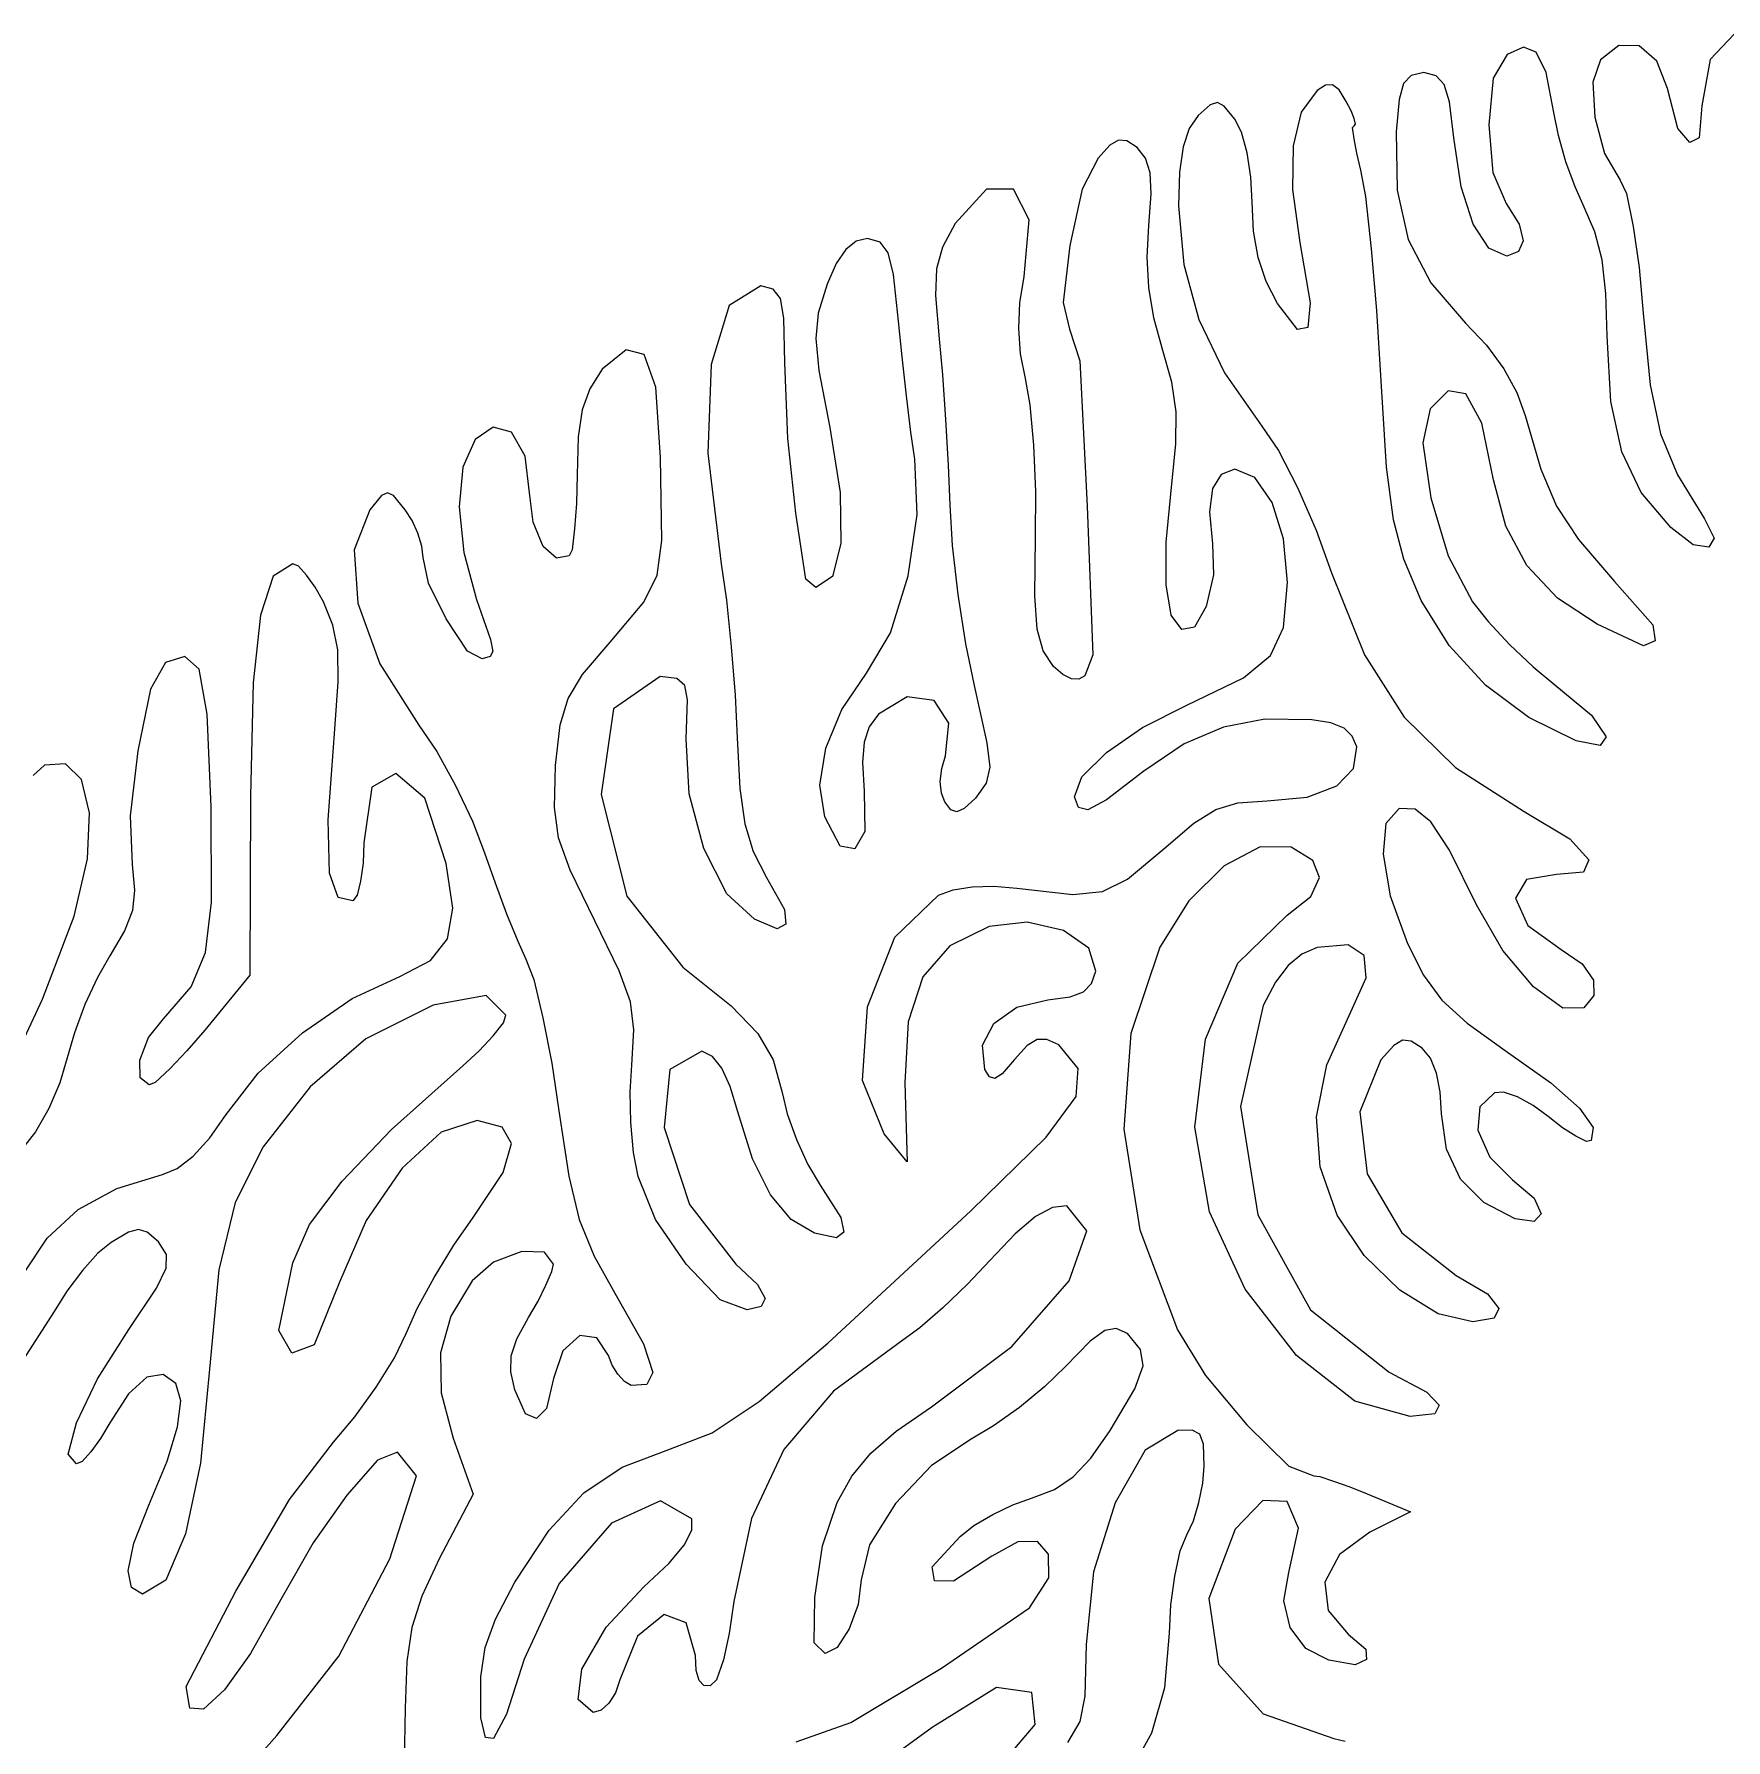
# Model space of a CAD drawing. Extents: x -276 to 353, y -236 to 239.
# Drawn here: x -136.4 to 6.5, y 93.6 to 237.6 of the extents above; entities that cross this region are included whole.
import ezdxf

# ---------------------------------------------------------------- set-up
doc = ezdxf.new("R2010")
doc.units = 0
doc.layers.get('0').update_dxf_attribs({"linetype": 'CONTINUOUS'})

msp = doc.modelspace()

# ---------------------------------------------------------------- linework, layer by layer
for p, q in [((-10.63, 236.52), (-12.01, 235.91)), ((-9.54, 236.09), (-10.63, 236.52)), ((-2.57, 236.66), (-4.12, 235.45)), ((-0.86, 236.64), (-2.57, 236.66)), ((0.65, 235.33), (-0.86, 236.64)), ((7.18, 237.62), (5.15, 235.47)), ((-12.01, 235.91), (-13.18, 233.89)), ((-8.71, 234.38), (-9.54, 236.09)), ((-4.12, 235.45), (-4.78, 233.56)), ((1.55, 233.02), (0.65, 235.33)), ((5.15, 235.47), (4.45, 231.55)), ((-20.75, 233.46), (-21.13, 232.11)), ((-20.1, 234.13), (-20.75, 233.46)), ((-19.05, 234.37), (-20.1, 234.13)), ((-18, 234.1), (-19.05, 234.37)), ((-17.32, 233.37), (-18, 234.1)), ((-13.18, 233.89), (-13.54, 229.97)), ((-8.06, 230.99), (-8.71, 234.38)), ((-4.78, 233.56), (-4.59, 230.6)), ((-28.06, 232.87), (-29.39, 231.02)), ((-27.33, 233.32), (-28.06, 232.87)), ((-26.75, 233.33), (-27.33, 233.32)), ((-26.2, 232.92), (-26.75, 233.33)), ((-25.59, 231.94), (-26.2, 232.92)), ((-25.19, 231.15), (-25.59, 231.94)), ((-21.13, 232.11), (-21.38, 229.37)), ((-16.88, 231.89), (-17.32, 233.37)), ((2.41, 229.65), (1.55, 233.02)), ((-38.09, 230.74), (-38.85, 229.64)), ((-37.07, 231.65), (-38.09, 230.74)), ((-36.47, 231.83), (-37.07, 231.65)), ((-35.89, 231.54), (-36.47, 231.83)), ((-34.99, 230.43), (-35.89, 231.54)), ((-29.39, 231.02), (-30.08, 228.18)), ((-24.93, 230.48), (-25.19, 231.15)), ((-16.52, 228.87), (-16.88, 231.89)), ((-7.67, 229.05), (-8.06, 230.99)), ((-4.59, 230.6), (-3.78, 227.54)), ((4.45, 231.55), (4.21, 228.87)), ((-38.85, 229.64), (-39.37, 228.09)), ((-34.43, 229.34), (-34.99, 230.43)), ((-33.97, 227.59), (-34.43, 229.34)), ((-25.05, 229.73), (-24.91, 229.87)), ((-24.93, 228.77), (-25.05, 229.73)), ((-24.81, 230), (-24.93, 230.48)), ((-24.91, 229.87), (-24.81, 230)), ((-21.38, 229.37), (-21.29, 224.44)), ((-13.54, 229.97), (-13.21, 225.92)), ((-7.04, 226.84), (-7.67, 229.05)), ((3.41, 228.47), (2.41, 229.65)), ((-45.55, 228.24), (-46.55, 227.13)), ((-44.83, 228.66), (-45.55, 228.24)), ((-44.12, 228.6), (-44.83, 228.66)), ((-43.25, 228.03), (-44.12, 228.6)), ((-42.54, 227.13), (-43.25, 228.03)), ((-39.37, 228.09), (-39.66, 225.97)), ((-30.08, 228.18), (-30.13, 224.49)), ((-24.71, 227.56), (-24.93, 228.77)), ((-15.89, 224.71), (-16.52, 228.87)), ((4.21, 228.87), (3.41, 228.47)), ((-46.55, 227.13), (-47.88, 224.53)), ((-42.16, 225.9), (-42.54, 227.13)), ((-33.66, 225.53), (-33.97, 227.59)), ((-24.37, 226.12), (-24.71, 227.56)), ((-6.27, 224.71), (-7.04, 226.84)), ((-3.78, 227.54), (-2.47, 225.27)), ((-42.06, 224.12), (-42.16, 225.9)), ((-39.66, 225.97), (-39.75, 223.11)), ((-33.55, 223.43), (-33.66, 225.53)), ((-23.95, 223.9), (-24.37, 226.12)), ((-13.21, 225.92), (-12.09, 223.31)), ((-2.47, 225.27), (-1.93, 224.17)), ((-55.98, 224.53), (-58.63, 221.62)), ((-53.68, 224.52), (-55.98, 224.53)), ((-52.36, 221.94), (-53.68, 224.52)), ((-47.88, 224.53), (-48.92, 219.76)), ((-42.26, 221.45), (-42.06, 224.12)), ((-33.42, 220.98), (-33.55, 223.43)), ((-30.13, 224.49), (-29.5, 220.03)), ((-23.47, 219.49), (-23.95, 223.9)), ((-21.29, 224.44), (-20.35, 220.28)), ((-14.87, 221.56), (-15.89, 224.71)), ((-12.09, 223.31), (-11, 221.58)), ((-5.49, 223.01), (-6.27, 224.71)), ((-1.93, 224.17), (-1.37, 221.37)), ((-52.8, 217.16), (-52.36, 221.94)), ((-39.75, 223.11), (-39.32, 218.17)), ((-4.59, 220.91), (-5.49, 223.01)), ((-58.63, 221.62), (-59.68, 219.62)), ((-42.4, 218.79), (-42.26, 221.45)), ((-33.02, 218.76), (-33.42, 220.98)), ((-13.55, 219.55), (-14.87, 221.56)), ((-11, 221.58), (-10.65, 220.15)), ((-3.99, 218.56), (-4.59, 220.91)), ((-1.37, 221.37), (-0.87, 217.91)), ((-67.85, 219.44), (-68.66, 218.25)), ((-66.98, 220.13), (-67.85, 219.44)), ((-66.01, 220.37), (-66.98, 220.13)), ((-64.96, 220.04), (-66.01, 220.37)), ((-64.28, 219.15), (-64.96, 220.04)), ((-63.83, 217.31), (-64.28, 219.15)), ((-59.68, 219.62), (-60.19, 217.8)), ((-48.92, 219.76), (-49.5, 214.96)), ((-29.5, 220.03), (-28.63, 214.93)), ((-23.02, 214.27), (-23.47, 219.49)), ((-20.35, 220.28), (-18.45, 216.62)), ((-12.02, 218.87), (-13.55, 219.55)), ((-11.04, 219.25), (-12.02, 218.87)), ((-10.65, 220.15), (-11.04, 219.25)), ((-68.66, 218.25), (-69.44, 216.51)), ((-60.19, 217.8), (-60.28, 215.53)), ((-42.26, 216.21), (-42.4, 218.79)), ((-39.32, 218.17), (-38.05, 213.52)), ((-32.35, 216.73), (-33.02, 218.76)), ((-3.66, 215.72), (-3.99, 218.56)), ((-0.87, 217.91), (-0.52, 214.04)), ((-75.02, 216.37), (-77.69, 214.71)), ((-73.98, 216.08), (-75.02, 216.37)), ((-69.44, 216.51), (-70.18, 214.06)), ((-63.4, 213.37), (-63.83, 217.31)), ((-53.16, 214.93), (-52.8, 217.16)), ((-41.84, 213.66), (-42.26, 216.21)), ((-31.4, 214.87), (-32.35, 216.73)), ((-18.45, 216.62), (-15.51, 213.21)), ((-77.69, 214.71), (-79.21, 209.73)), ((-73.37, 215.29), (-73.98, 216.08)), ((-73.09, 213.64), (-73.37, 215.29)), ((-60.28, 215.53), (-59.98, 211.87)), ((-53.25, 212.76), (-53.16, 214.93)), ((-49.5, 214.96), (-48.95, 212.7)), ((-29.72, 212.67), (-31.4, 214.87)), ((-28.63, 214.93), (-28.84, 212.84)), ((-3.55, 212.11), (-3.66, 215.72)), ((-73, 209.87), (-73.09, 213.64)), ((-70.18, 214.06), (-70.39, 211.92)), ((-63.1, 210.35), (-63.4, 213.37)), ((-41.13, 211.09), (-41.84, 213.66)), ((-38.05, 213.52), (-35.86, 209.02)), ((-22.67, 208.79), (-23.02, 214.27)), ((-15.51, 213.21), (-13.76, 211.35)), ((-0.52, 214.04), (0.08, 208)), ((-70.39, 211.92), (-70.13, 209.21)), ((-59.98, 211.87), (-59.7, 208.85)), ((-53.09, 210.63), (-53.25, 212.76)), ((-48.95, 212.7), (-48.1, 210.02)), ((-28.84, 212.84), (-29.72, 212.67)), ((-3.26, 206.59), (-3.55, 212.11)), ((-86.4, 210.96), (-88.42, 209.32)), ((-84.88, 210.55), (-86.4, 210.96)), ((-83.9, 207.79), (-84.88, 210.55)), ((-62.73, 207.06), (-63.1, 210.35)), ((-52.67, 208.52), (-53.09, 210.63)), ((-40.33, 208.22), (-41.13, 211.09)), ((-13.76, 211.35), (-12.29, 209.36)), ((-88.42, 209.32), (-89.46, 207.67)), ((-79.21, 209.73), (-79.5, 202.22)), ((-72.74, 203.47), (-73, 209.87)), ((-70.13, 209.21), (-69.2, 204.4)), ((-48.1, 210.02), (-47.47, 197.76)), ((-35.86, 209.02), (-32.72, 204.52)), ((-12.29, 209.36), (-11.18, 207.34)), ((-89.46, 207.67), (-90.11, 205.88)), ((-83.5, 201.87), (-83.9, 207.79)), ((-59.7, 208.85), (-59.42, 205.08)), ((-52.27, 206.32), (-52.67, 208.52)), ((-39.96, 205.72), (-40.33, 208.22)), ((-22.18, 201.04), (-22.67, 208.79)), ((-16.98, 207.5), (-18.51, 205.96)), ((-15.48, 207.24), (-16.98, 207.5)), ((0.08, 208), (0.95, 203.86)), ((-62.35, 203.99), (-62.73, 207.06)), ((-51.97, 202.89), (-52.27, 206.32)), ((-14.14, 204.76), (-15.48, 207.24)), ((-11.18, 207.34), (-10.48, 205.4)), ((-2.33, 202.33), (-3.26, 206.59)), ((-90.11, 205.88), (-90.45, 203.61)), ((-59.42, 205.08), (-59.2, 201.22)), ((-39.97, 202.98), (-39.96, 205.72)), ((-18.51, 205.96), (-19.12, 203.11)), ((-13.16, 199.98), (-14.14, 204.76)), ((-10.48, 205.4), (-9.17, 200.87)), ((-99.16, 203.39), (-100.18, 201.05)), ((-97.62, 204.43), (-99.16, 203.39)), ((-96.08, 204.01), (-97.62, 204.43)), ((-94.93, 201.98), (-96.08, 204.01)), ((-90.45, 203.61), (-90.55, 200.41)), ((-72.08, 197.15), (-72.74, 203.47)), ((-69.2, 204.4), (-68.32, 198.9)), ((-62.03, 201.71), (-62.35, 203.99)), ((-32.72, 204.52), (-31.32, 202.44)), ((0.95, 203.86), (2.38, 200.4)), ((-94.55, 198.87), (-94.93, 201.98)), ((-83.39, 194.86), (-83.5, 201.87)), ((-79.5, 202.22), (-78.39, 192.87)), ((-61.83, 197.05), (-62.03, 201.71)), ((-51.81, 198.99), (-51.97, 202.89)), ((-40.34, 199.36), (-39.97, 202.98)), ((-31.32, 202.44), (-29.71, 199.32)), ((-19.12, 203.11), (-18.45, 198.45)), ((-0.68, 198.9), (-2.33, 202.33)), ((-100.18, 201.05), (-100.49, 197.7)), ((-90.55, 200.41), (-90.6, 197.98)), ((-59.2, 201.22), (-59.07, 197.87)), ((-36.15, 200.42), (-36.89, 199.23)), ((-35, 200.87), (-36.15, 200.42)), ((-33.3, 200.16), (-35, 200.87)), ((-21.61, 196.61), (-22.18, 201.04)), ((-9.17, 200.87), (-7.83, 197.75)), ((2.38, 200.4), (4.67, 196.67)), ((-106.55, 198.87), (-107.05, 198.65)), ((-106.05, 198.65), (-106.55, 198.87)), ((-94.26, 196.4), (-94.55, 198.87)), ((-68.32, 198.9), (-68.27, 194.61)), ((-51.82, 195.16), (-51.81, 198.99)), ((-40.81, 194.71), (-40.34, 199.36)), ((-36.89, 199.23), (-37.15, 197.26)), ((-31.86, 198.07), (-33.3, 200.16)), ((-29.71, 199.32), (-28.14, 195.73)), ((-12.12, 196.06), (-13.16, 199.98)), ((1.81, 195.95), (-0.68, 198.9)), ((-108.05, 197.43), (-109.37, 194.06)), ((-107.05, 198.65), (-108.05, 197.43)), ((-105.05, 197.43), (-106.05, 198.65)), ((-104.48, 196.54), (-105.05, 197.43)), ((-100.49, 197.7), (-100.12, 193.83)), ((-90.6, 197.98), (-90.75, 195.83)), ((-59.07, 197.87), (-58.86, 194.44)), ((-47.47, 197.76), (-46.98, 185.19)), ((-30.88, 194.98), (-31.86, 198.07)), ((-18.45, 198.45), (-16.98, 193.56)), ((-7.83, 197.75), (-5.97, 194.94)), ((-103.99, 195.46), (-104.48, 196.54)), ((-93.4, 194.34), (-94.26, 196.4)), ((-71.22, 191.58), (-72.08, 197.15)), ((-62.59, 191.86), (-61.83, 197.05)), ((-37.15, 197.26), (-36.89, 194.57)), ((-20.73, 193.27), (-21.61, 196.61)), ((-10.34, 192.74), (-12.12, 196.06)), ((3.71, 194.5), (1.81, 195.95)), ((4.67, 196.67), (5.47, 195.05)), ((-103.66, 194.36), (-103.99, 195.46)), ((-90.75, 195.83), (-90.95, 194.07)), ((-83.78, 191.93), (-83.39, 194.86)), ((-68.27, 194.61), (-68.97, 191.81)), ((-51.88, 190.19), (-51.82, 195.16)), ((-40.81, 191.12), (-40.81, 194.71)), ((-36.89, 194.57), (-36.81, 191.94)), ((-30.55, 191.31), (-30.88, 194.98)), ((-28.14, 195.73), (-26.83, 192.13)), ((-5.97, 194.94), (-2.94, 191.4)), ((5.04, 194.28), (3.71, 194.5)), ((5.47, 195.05), (5.04, 194.28)), ((-109.37, 194.06), (-109.06, 189.56)), ((-103.55, 193.43), (-103.66, 194.36)), ((-103.1, 191.24), (-103.55, 193.43)), ((-100.12, 193.83), (-99.05, 189.87)), ((-92.28, 193.36), (-93.4, 194.34)), ((-91.21, 193.55), (-92.28, 193.36)), ((-90.95, 194.07), (-91.21, 193.55)), ((-58.86, 194.44), (-58.38, 190.29)), ((-19.26, 189.79), (-20.73, 193.27)), ((-16.98, 193.56), (-14.92, 189.68)), ((-116.21, 191.83), (-117.28, 188.56)), ((-114.54, 192.87), (-116.21, 191.83)), ((-114.08, 192.69), (-114.54, 192.87)), ((-113.39, 191.93), (-114.08, 192.69)), ((-112.65, 190.9), (-113.39, 191.93)), ((-84.91, 189.64), (-83.78, 191.93)), ((-78.39, 192.87), (-77.94, 189.8)), ((-68.97, 191.81), (-70.39, 190.87)), ((-64.08, 187.06), (-62.59, 191.86)), ((-36.81, 191.94), (-37.42, 189.29)), ((-26.83, 192.13), (-24.05, 185.19)), ((-7.76, 189.99), (-10.34, 192.74)), ((-111.95, 189.67), (-112.65, 190.9)), ((-101.59, 188.23), (-103.1, 191.24)), ((-70.39, 190.87), (-71.22, 191.58)), ((-58.38, 190.29), (-57.74, 186.12)), ((-51.68, 187.37), (-51.88, 190.19)), ((-40.39, 188.56), (-40.81, 191.12)), ((-30.89, 187.51), (-30.55, 191.31)), ((-2.94, 191.4), (0.29, 187.72)), ((-111.16, 187.69), (-111.95, 189.67)), ((-109.06, 189.56), (-107.19, 184.44)), ((-99.05, 189.87), (-97.87, 186.48)), ((-87.74, 186.28), (-84.91, 189.64)), ((-77.94, 189.8), (-77.52, 185.88)), ((-37.42, 189.29), (-38.41, 187.52)), ((-16.9, 185.99), (-19.26, 189.79)), ((-14.92, 189.68), (-13.61, 188.01)), ((-4.39, 187.79), (-7.76, 189.99)), ((-117.28, 188.56), (-117.91, 182.83)), ((-110.76, 185.61), (-111.16, 187.69)), ((-99.81, 185.5), (-101.59, 188.23)), ((-51.19, 185.54), (-51.68, 187.37)), ((-39.48, 187.33), (-40.39, 188.56)), ((-38.41, 187.52), (-39.48, 187.33)), ((-31.98, 185.14), (-30.89, 187.51)), ((-13.61, 188.01), (-11.8, 186.07)), ((-0.5, 185.97), (-4.39, 187.79)), ((0.29, 187.72), (0.5, 186.38)), ((-97.87, 186.48), (-97.66, 185.48)), ((-90.09, 183.53), (-87.74, 186.28)), ((-77.52, 185.88), (-77.19, 181.79)), ((-66.11, 183.65), (-64.08, 187.06)), ((-57.74, 186.12), (-57.02, 182.6)), ((-13.82, 182.64), (-16.9, 185.99)), ((-11.8, 186.07), (-9.82, 184.18)), ((0.5, 186.38), (-0.5, 185.97)), ((-125.3, 184.56), (-126.58, 182.3)), ((-123.68, 185.06), (-125.3, 184.56)), ((-122.47, 183.99), (-123.68, 185.06)), ((-110.71, 182.93), (-110.76, 185.61)), ((-107.19, 184.44), (-103.91, 179.26)), ((-98.57, 184.87), (-99.81, 185.5)), ((-97.89, 185.05), (-98.57, 184.87)), ((-97.66, 185.48), (-97.89, 185.05)), ((-50.31, 184.21), (-51.19, 185.54)), ((-46.98, 185.19), (-47.66, 183.42)), ((-34.27, 183.26), (-31.98, 185.14)), ((-24.05, 185.19), (-20.71, 179.92)), ((-121.77, 180.19), (-122.47, 183.99)), ((-91.31, 181.51), (-90.09, 183.53)), ((-83.52, 183.37), (-87.48, 180.63)), ((-82.11, 183.19), (-83.52, 183.37)), ((-81.45, 182.62), (-82.11, 183.19)), ((-68.2, 180.58), (-66.11, 183.65)), ((-49.52, 183.53), (-50.31, 184.21)), ((-48.79, 183.17), (-49.52, 183.53)), ((-48.16, 183.14), (-48.79, 183.17)), ((-47.66, 183.42), (-48.16, 183.14)), ((-39.04, 180.95), (-34.27, 183.26)), ((-9.82, 184.18), (-7.97, 182.65)), ((-126.58, 182.3), (-127.65, 177.09)), ((-117.91, 182.83), (-118.12, 173.26)), ((-110.99, 178.92), (-110.71, 182.93)), ((-91.97, 179.28), (-91.31, 181.51)), ((-81.22, 181.39), (-81.45, 182.62)), ((-77.19, 181.79), (-77.02, 178.18)), ((-62.67, 181.64), (-65.09, 180.19)), ((-60.38, 181.33), (-62.67, 181.64)), ((-57.02, 182.6), (-55.93, 177.77)), ((-10.18, 179.9), (-13.82, 182.64)), ((-7.97, 182.65), (-4.87, 180.09)), ((-121.45, 172.37), (-121.77, 180.19)), ((-87.48, 180.63), (-88.5, 173.41)), ((-81.34, 178.09), (-81.22, 181.39)), ((-69.55, 177.31), (-68.2, 180.58)), ((-65.09, 180.19), (-65.87, 179.12)), ((-59.14, 179.43), (-60.38, 181.33)), ((-42.79, 179.06), (-39.04, 180.95)), ((-4.87, 180.09), (-3.63, 178.28)), ((-111.56, 171.27), (-110.99, 178.92)), ((-103.91, 179.26), (-102.4, 177.03)), ((-92.36, 175.85), (-91.97, 179.28)), ((-65.87, 179.12), (-66.31, 177.83)), ((-59.44, 176.66), (-59.14, 179.43)), ((-45.85, 176.96), (-42.79, 179.06)), ((-35.97, 179.1), (-39.29, 177.67)), ((-32.47, 179.75), (-35.97, 179.1)), ((-28.49, 179.7), (-32.47, 179.75)), ((-26.89, 179.44), (-28.49, 179.7)), ((-25.78, 179), (-26.89, 179.44)), ((-25.08, 178.34), (-25.78, 179)), ((-20.71, 179.92), (-16.37, 175.69)), ((-6.17, 177.92), (-10.18, 179.9)), ((-81.08, 173.46), (-81.34, 178.09)), ((-77.02, 178.18), (-76.8, 173.9)), ((-70.05, 174.18), (-69.55, 177.31)), ((-66.31, 177.83), (-66.45, 176.11)), ((-55.93, 177.77), (-55.69, 175.7)), ((-39.29, 177.67), (-42.69, 175.36)), ((-24.7, 177.44), (-25.08, 178.34)), ((-24.99, 175.6), (-24.7, 177.44)), ((-4.14, 177.54), (-6.17, 177.92)), ((-3.63, 178.28), (-4.14, 177.54)), ((-135.53, 175.89), (-136.48, 175.01)), ((-133.76, 175.98), (-135.53, 175.89)), ((-132.4, 174.67), (-133.76, 175.98)), ((-127.65, 177.09), (-128.29, 171.59)), ((-102.4, 177.03), (-100.81, 174.17)), ((-92.45, 172.31), (-92.36, 175.85)), ((-66.45, 176.11), (-66.31, 173.69)), ((-59.75, 175.59), (-59.44, 176.66)), ((-47.93, 174.9), (-45.85, 176.96)), ((-131.73, 171.85), (-132.4, 174.67)), ((-105.85, 175.17), (-107.87, 174.02)), ((-103.41, 173.1), (-105.85, 175.17)), ((-59.87, 174.5), (-59.75, 175.59)), ((-59.78, 173.52), (-59.87, 174.5)), ((-56, 174.36), (-56.9, 173.1)), ((-55.69, 175.7), (-56, 174.36)), ((-48.55, 173.2), (-47.93, 174.9)), ((-42.69, 175.36), (-45.83, 172.96)), ((-26.4, 174.13), (-24.99, 175.6)), ((-16.37, 175.69), (-10.57, 171.96)), ((-118.12, 173.26), (-118.19, 158.15)), ((-107.87, 174.02), (-108.55, 169.31)), ((-101.6, 167.57), (-103.41, 173.1)), ((-100.81, 174.17), (-99.37, 171.16)), ((-88.5, 173.41), (-86.35, 164.82)), ((-79.83, 168.84), (-81.08, 173.46)), ((-76.8, 173.9), (-76.38, 170.92)), ((-69.61, 171.52), (-70.05, 174.18)), ((-66.31, 173.69), (-66.25, 170.28)), ((-59.5, 172.79), (-59.78, 173.52)), ((-56.9, 173.1), (-57.87, 172.21)), ((-48.19, 172.29), (-48.55, 173.2)), ((-45.83, 172.96), (-47.4, 172.1)), ((-34.74, 172.69), (-32.27, 172.87)), ((-32.27, 172.87), (-28.9, 173.18)), ((-28.9, 173.18), (-26.4, 174.13)), ((-131.89, 167.96), (-131.73, 171.85)), ((-128.29, 171.59), (-128.11, 167.5)), ((-121.41, 164.31), (-121.45, 172.37)), ((-92.11, 169.74), (-92.45, 172.31)), ((-68.32, 169.04), (-69.61, 171.52)), ((-58.97, 172.12), (-59.5, 172.79)), ((-58.47, 171.95), (-58.97, 172.12)), ((-57.87, 172.21), (-58.47, 171.95)), ((-47.4, 172.1), (-48.19, 172.29)), ((-38.47, 170.99), (-36.61, 172.14)), ((-36.61, 172.14), (-34.74, 172.69)), ((-21.13, 172.21), (-22.24, 170.95)), ((-19.77, 172.15), (-21.13, 172.21)), ((-18.44, 171.1), (-19.77, 172.15)), ((-10.57, 171.96), (-6.71, 169.67)), ((-111.45, 166.77), (-111.56, 171.27)), ((-99.37, 171.16), (-98.35, 168.48)), ((-76.38, 170.92), (-75.67, 168.58)), ((-66.25, 170.28), (-67.1, 168.81)), ((-41, 168.82), (-38.47, 170.99)), ((-22.24, 170.95), (-22.47, 168.35)), ((-16.87, 168.71), (-18.44, 171.1)), ((-108.55, 169.31), (-108.62, 167.61)), ((-91.14, 167.01), (-92.11, 169.74)), ((-77.9, 165.02), (-79.83, 168.84)), ((-75.67, 168.58), (-74.56, 166.38)), ((-67.1, 168.81), (-68.32, 169.04)), ((-44.06, 166.24), (-41, 168.82)), ((-32.86, 168.99), (-35.9, 167.37)), ((-30.24, 168.95), (-32.86, 168.99)), ((-28.42, 167.84), (-30.24, 168.95)), ((-14.58, 164.09), (-16.87, 168.71)), ((-6.71, 169.67), (-5.11, 167.88)), ((-133.02, 163.12), (-131.89, 167.96)), ((-128.11, 167.5), (-127.91, 165.33)), ((-108.62, 167.61), (-108.83, 166.09)), ((-101.05, 163.79), (-101.6, 167.57)), ((-98.35, 168.48), (-97.47, 165.93)), ((-35.9, 167.37), (-38.89, 164.41)), ((-27.84, 166.4), (-28.42, 167.84)), ((-22.47, 168.35), (-21.87, 164.84)), ((-5.11, 167.88), (-5.55, 166.85)), ((-110.73, 164.7), (-111.45, 166.77)), ((-108.83, 166.09), (-109.12, 164.89)), ((-97.47, 165.93), (-96.5, 163.32)), ((-89.05, 162.74), (-91.14, 167.01)), ((-74.56, 166.38), (-73.04, 163.7)), ((-46.18, 165.2), (-44.06, 166.24)), ((-28.57, 164.78), (-27.84, 166.4)), ((-10.36, 166.23), (-11.3, 164.64)), ((-7.83, 166.65), (-10.36, 166.23)), ((-5.55, 166.85), (-7.83, 166.65)), ((-127.91, 165.33), (-128.1, 163.6)), ((-121.91, 160.07), (-121.41, 164.31)), ((-109.48, 164.42), (-110.73, 164.7)), ((-109.12, 164.89), (-109.48, 164.42)), ((-86.35, 164.82), (-81.61, 158.81)), ((-75.56, 162.88), (-77.9, 165.02)), ((-63.7, 161.34), (-60.03, 164.89)), ((-60.03, 164.89), (-58.8, 165.35)), ((-58.8, 165.35), (-57.19, 165.61)), ((-57.19, 165.61), (-55.35, 165.66)), ((-55.35, 165.66), (-53.41, 165.49)), ((-53.41, 165.49), (-48.68, 164.97)), ((-48.68, 164.97), (-46.18, 165.2)), ((-38.89, 164.41), (-41.34, 160.51)), ((-30.59, 163.21), (-28.57, 164.78)), ((-21.87, 164.84), (-20.43, 160.81)), ((-11.3, 164.64), (-10.26, 162.35)), ((-135.7, 156.12), (-133.02, 163.12)), ((-128.1, 163.6), (-128.75, 161.9)), ((-101.48, 161.21), (-101.05, 163.79)), ((-96.5, 163.32), (-95.56, 161.01)), ((-73.64, 162.07), (-75.56, 162.88)), ((-73.04, 163.7), (-72.91, 162.46)), ((-34.75, 159.15), (-30.59, 163.21)), ((-12.38, 160.24), (-14.58, 164.09)), ((-128.75, 161.9), (-130, 159.77)), ((-86.98, 158.52), (-89.05, 162.74)), ((-72.91, 162.46), (-73.64, 162.07)), ((-55.74, 162.25), (-59.07, 160.61)), ((-52.54, 162.62), (-55.74, 162.25)), ((-49.46, 161.92), (-52.54, 162.62)), ((-47.34, 160.41), (-49.46, 161.92)), ((-10.26, 162.35), (-7.43, 160.31)), ((-123.14, 157.16), (-121.91, 160.07)), ((-102.92, 159.39), (-101.48, 161.21)), ((-95.56, 161.01), (-94.86, 159.49)), ((-66.01, 155.47), (-63.7, 161.34)), ((-59.07, 160.61), (-61.34, 157.99)), ((-46.75, 158.48), (-47.34, 160.41)), ((-41.34, 160.51), (-43.79, 153.23)), ((-29.35, 159.91), (-30.51, 158.95)), ((-28.05, 160.47), (-29.35, 159.91)), ((-25.44, 160.71), (-28.05, 160.47)), ((-24.07, 159.81), (-25.44, 160.71)), ((-20.43, 160.81), (-19.06, 158.14)), ((-9.78, 157.17), (-12.38, 160.24)), ((-7.43, 160.31), (-5.68, 159.11)), ((-130, 159.77), (-131.05, 157.96)), ((-105.52, 158.03), (-102.92, 159.39)), ((-94.86, 159.49), (-94.2, 157.79)), ((-86.04, 155.89), (-86.98, 158.52)), ((-81.61, 158.81), (-77.52, 155.54)), ((-47.1, 157.44), (-46.75, 158.48)), ((-37.48, 152.75), (-34.75, 159.15)), ((-30.51, 158.95), (-31.58, 157.54)), ((-23.92, 157.93), (-24.07, 159.81)), ((-5.68, 159.11), (-4.71, 157.72)), ((-131.05, 157.96), (-132.1, 155.67)), ((-125.46, 154.46), (-123.14, 157.16)), ((-118.19, 158.15), (-121.99, 153.51)), ((-109.55, 156.16), (-105.52, 158.03)), ((-94.2, 157.79), (-93.43, 154.55)), ((-61.34, 157.99), (-62.58, 154.21)), ((-47.77, 156.75), (-47.1, 157.44)), ((-31.58, 157.54), (-32.6, 155.59)), ((-25.21, 155.04), (-23.92, 157.93)), ((-19.06, 158.14), (-17.51, 156.04)), ((-7.31, 155.35), (-9.78, 157.17)), ((-4.71, 157.72), (-4.69, 156.42)), ((-138.94, 149.1), (-135.7, 156.12)), ((-132.1, 155.67), (-133, 153.28)), ((-113.73, 153.27), (-109.55, 156.16)), ((-102.71, 155.62), (-108.38, 152.76)), ((-98.22, 156.43), (-102.71, 155.62)), ((-96.55, 154.76), (-98.22, 156.43)), ((-85.74, 153.54), (-86.04, 155.89)), ((-53.42, 155.43), (-50.8, 156.06)), ((-50.8, 156.06), (-48.91, 156.32)), ((-48.91, 156.32), (-47.77, 156.75)), ((-32.6, 155.59), (-34.51, 147.06)), ((-17.51, 156.04), (-15.38, 154.09)), ((-4.69, 156.42), (-5.53, 155.39)), ((-126.74, 152.87), (-125.46, 154.46)), ((-96.76, 154.13), (-96.55, 154.76)), ((-93.43, 154.55), (-92.68, 150.71)), ((-77.52, 155.54), (-75.27, 153.21)), ((-66.45, 149.26), (-66.01, 155.47)), ((-62.58, 154.21), (-62.86, 149.04)), ((-55.36, 154.07), (-53.42, 155.43)), ((-27.24, 150.57), (-25.21, 155.04)), ((-5.53, 155.39), (-7.31, 155.35)), ((-133, 153.28), (-133.6, 151.17)), ((-127.48, 150.96), (-126.74, 152.87)), ((-121.99, 153.51), (-123.51, 151.74)), ((-117.48, 149.86), (-113.73, 153.27)), ((-108.38, 152.76), (-113.08, 148.72)), ((-98.8, 151.76), (-97.62, 153.02)), ((-97.62, 153.02), (-96.76, 154.13)), ((-85.91, 150.53), (-85.74, 153.54)), ((-75.27, 153.21), (-73.98, 150.99)), ((-56.3, 152.23), (-55.36, 154.07)), ((-50.88, 152.72), (-51.7, 152.7)), ((-49.87, 152.27), (-50.88, 152.72)), ((-43.79, 153.23), (-44.36, 145.14)), ((-38.37, 145.31), (-37.48, 152.75)), ((-15.38, 154.09), (-12.18, 151.79)), ((-123.51, 151.74), (-124.94, 150.24)), ((-100.2, 150.48), (-98.8, 151.76)), ((-80, 151.72), (-82.72, 150.17)), ((-79.12, 151.27), (-80, 151.72)), ((-78.33, 150.28), (-79.12, 151.27)), ((-56.12, 150.19), (-56.3, 152.23)), ((-52.53, 152.2), (-53.61, 151.02)), ((-51.7, 152.7), (-52.53, 152.2)), ((-48.23, 150.27), (-49.87, 152.27)), ((-21.57, 152.21), (-22.67, 150.98)), ((-20.83, 152.65), (-21.57, 152.21)), ((-20.11, 152.58), (-20.83, 152.65)), ((-19.17, 151.97), (-20.11, 152.58)), ((-18.49, 151.13), (-19.17, 151.97)), ((-12.18, 151.79), (-8.31, 149.05)), ((-133.6, 151.17), (-134.22, 149.05)), ((-127.44, 149.47), (-127.48, 150.96)), ((-124.94, 150.24), (-126.17, 149.07)), ((-120.19, 146.37), (-117.48, 149.86)), ((-106.22, 145.1), (-100.2, 150.48)), ((-92.68, 150.71), (-92.08, 146.7)), ((-86.05, 148.3), (-85.91, 150.53)), ((-82.72, 150.17), (-83.18, 145.28)), ((-77.61, 148.73), (-78.33, 150.28)), ((-73.98, 150.99), (-73.23, 148.24)), ((-55.73, 149.55), (-56.12, 150.19)), ((-53.61, 151.02), (-54.66, 149.81)), ((-48.4, 147.9), (-48.23, 150.27)), ((-28.11, 146.19), (-27.24, 150.57)), ((-22.67, 150.98), (-24.45, 146.61)), ((-17.98, 149.87), (-18.49, 151.13)), ((-17.66, 148.28), (-17.98, 149.87)), ((-134.22, 149.05), (-135.16, 146.88)), ((-126.67, 148.87), (-127.44, 149.47)), ((-126.17, 149.07), (-126.67, 148.87)), ((-113.08, 148.72), (-117.04, 143.65)), ((-76.97, 146.59), (-77.61, 148.73)), ((-64.61, 144.73), (-66.45, 149.26)), ((-62.86, 149.04), (-62.66, 142.37)), ((-55.28, 149.42), (-55.73, 149.55)), ((-54.66, 149.81), (-55.28, 149.42)), ((-8.31, 149.05), (-5.89, 146.9)), ((-86, 145.71), (-86.05, 148.3)), ((-73.23, 148.24), (-72.8, 146.42)), ((-50.93, 144.45), (-48.4, 147.9)), ((-34.51, 147.06), (-33.06, 137.91)), ((-17.55, 146.43), (-17.66, 148.28)), ((-14.31, 147.01), (-14.48, 145.04)), ((-13.08, 148.22), (-14.31, 147.01)), ((-12.31, 148.27), (-13.08, 148.22)), ((-11.14, 147.87), (-12.31, 148.27)), ((-9.82, 147.15), (-11.14, 147.87)), ((-8.54, 146.21), (-9.82, 147.15)), ((-135.16, 146.88), (-136.29, 144.9)), ((-121.57, 144.41), (-120.19, 146.37)), ((-98.97, 145.87), (-102.01, 144.89)), ((-96.86, 145.32), (-98.97, 145.87)), ((-92.08, 146.7), (-91.24, 141.16)), ((-85.77, 143.18), (-86, 145.71)), ((-75.72, 142.63), (-76.97, 146.59)), ((-72.8, 146.42), (-72.02, 144.27)), ((-27.8, 141.95), (-28.11, 146.19)), ((-24.45, 146.61), (-23.82, 141.37)), ((-17.14, 143.45), (-17.55, 146.43)), ((-7.32, 145.26), (-8.54, 146.21)), ((-5.89, 146.9), (-4.74, 145.27)), ((-136.29, 144.9), (-137.49, 143.37)), ((-122.96, 142.87), (-121.57, 144.41)), ((-110.39, 140.76), (-106.22, 145.1)), ((-102.01, 144.89), (-105.31, 141.85)), ((-96.08, 143.92), (-96.86, 145.32)), ((-83.18, 145.28), (-81.06, 138.78)), ((-72.02, 144.27), (-71.05, 142.16)), ((-62.66, 142.37), (-64.61, 144.73)), ((-57.3, 138.25), (-50.93, 144.45)), ((-44.36, 145.14), (-43.02, 136.64)), ((-37.15, 138.17), (-38.37, 145.31)), ((-14.48, 145.04), (-13.48, 142.78)), ((-6.21, 144.54), (-7.32, 145.26)), ((-5.3, 144.1), (-6.21, 144.54)), ((-4.92, 144.17), (-5.3, 144.1)), ((-4.74, 145.27), (-4.92, 144.17)), ((-124.31, 141.81), (-122.96, 142.87)), ((-117.04, 143.65), (-119.43, 138.94)), ((-96.8, 141.48), (-96.08, 143.92)), ((-85.39, 141.13), (-85.77, 143.18)), ((-74.21, 139.6), (-75.72, 142.63)), ((-15.94, 140.92), (-17.14, 143.45)), ((-13.48, 142.78), (-11.54, 140.87)), ((-129.42, 140.14), (-125.55, 141.3)), ((-125.55, 141.3), (-124.31, 141.81)), ((-105.31, 141.85), (-108.35, 137.42)), ((-99.32, 137.69), (-96.8, 141.48)), ((-71.05, 142.16), (-70.02, 140.42)), ((-26.35, 137.88), (-27.8, 141.95)), ((-23.82, 141.37), (-20.91, 136.39)), ((-132.67, 138.35), (-129.42, 140.14)), ((-113.13, 137.09), (-110.39, 140.76)), ((-91.24, 141.16), (-90.36, 137.51)), ((-83.93, 137.5), (-85.39, 141.13)), ((-70.02, 140.42), (-68.27, 137.68)), ((-13.98, 138.94), (-15.94, 140.92)), ((-11.54, 140.87), (-9.72, 139.3)), ((-135.3, 135.94), (-132.67, 138.35)), ((-119.43, 138.94), (-120.8, 133.25)), ((-81.06, 138.78), (-77.13, 133.75)), ((-72.47, 137.5), (-74.21, 139.6)), ((-50.4, 138.53), (-51.83, 137.75)), ((-49.18, 138.67), (-50.4, 138.53)), ((-47.5, 136.54), (-49.18, 138.67)), ((-11.34, 137.57), (-13.98, 138.94)), ((-9.72, 139.3), (-9.13, 137.98)), ((-114.56, 133.86), (-113.13, 137.09)), ((-108.35, 137.42), (-110.61, 132.22)), ((-100.96, 135.33), (-99.32, 137.69)), ((-90.36, 137.51), (-89.11, 134.41)), ((-81.34, 133.73), (-83.93, 137.5)), ((-70.5, 136.36), (-72.47, 137.5)), ((-69.37, 127.07), (-57.3, 138.25)), ((-68.27, 137.68), (-68.01, 136.45)), ((-51.83, 137.75), (-53.55, 136.31)), ((-34.14, 131.63), (-37.15, 138.17)), ((-33.06, 137.91), (-28.61, 129.89)), ((-24.09, 134.46), (-26.35, 137.88)), ((-9.72, 137.33), (-11.34, 137.57)), ((-9.13, 137.98), (-9.72, 137.33)), ((-137.3, 132.91), (-135.3, 135.94)), ((-129.9, 135.57), (-131.01, 134.66)), ((-128.43, 136.45), (-129.9, 135.57)), ((-127.58, 136.67), (-128.43, 136.45)), ((-126.84, 136.44), (-127.58, 136.67)), ((-125.88, 135.63), (-126.84, 136.44)), ((-125.23, 134.55), (-125.88, 135.63)), ((-68.63, 135.96), (-70.5, 136.36)), ((-68.01, 136.45), (-68.63, 135.96)), ((-53.55, 136.31), (-55.68, 134.06)), ((-48.99, 132.33), (-47.5, 136.54)), ((-43.02, 136.64), (-39.83, 128.2)), ((-20.91, 136.39), (-16.3, 132.78)), ((-131.01, 134.66), (-132.32, 133.19)), ((-125.24, 133.39), (-125.23, 134.55)), ((-102.61, 132.62), (-100.96, 135.33)), ((-95.22, 134.81), (-97.6, 133.9)), ((-93.31, 134.74), (-95.22, 134.81)), ((-92.55, 133.74), (-93.31, 134.74)), ((-89.11, 134.41), (-87.11, 130.84)), ((-55.68, 134.06), (-57.57, 132.05)), ((-21.08, 131.54), (-24.09, 134.46)), ((-132.32, 133.19), (-133.63, 131.47)), ((-126.06, 131.71), (-125.24, 133.39)), ((-120.8, 133.25), (-121.6, 124.87)), ((-115.72, 128.13), (-114.56, 133.86)), ((-104.05, 129.98), (-102.61, 132.62)), ((-97.6, 133.9), (-99.41, 132.33)), ((-93.17, 131.95), (-92.67, 133.11)), ((-92.67, 133.11), (-92.55, 133.74)), ((-78.45, 130.73), (-81.34, 133.73)), ((-77.13, 133.75), (-75.31, 132.01)), ((-16.3, 132.78), (-13.67, 131.23)), ((-133.63, 131.47), (-134.71, 129.74)), ((-128.41, 128.23), (-126.06, 131.71)), ((-110.61, 132.22), (-112.76, 126.93)), ((-99.41, 132.33), (-101.22, 129.35)), ((-93.84, 130.61), (-93.17, 131.95)), ((-75.31, 132.01), (-74.67, 130.85)), ((-57.57, 132.05), (-59.65, 130.06)), ((-53.83, 126.79), (-48.99, 132.33)), ((-29.78, 126.01), (-34.14, 131.63)), ((-17.84, 129.53), (-21.08, 131.54)), ((-13.67, 131.23), (-12.71, 130)), ((-134.71, 129.74), (-137.61, 125.24)), ((-104.99, 127.88), (-104.05, 129.98)), ((-94.64, 129.24), (-93.84, 130.61)), ((-87.11, 130.84), (-84.94, 127.02)), ((-76.19, 129.87), (-78.45, 130.73)), ((-75, 130.15), (-76.19, 129.87)), ((-74.67, 130.85), (-75, 130.15)), ((-59.65, 130.06), (-61.6, 128.36)), ((-28.61, 129.89), (-21.96, 124.61)), ((-12.71, 130), (-13.1, 129.17)), ((-131.04, 124.06), (-128.41, 128.23)), ((-101.22, 129.35), (-102.09, 126.25)), ((-95.63, 127.43), (-94.64, 129.24)), ((-61.6, 128.36), (-63.05, 127.33)), ((-45.01, 128.3), (-45.98, 128.14)), ((-44.06, 127.88), (-45.01, 128.3)), ((-14.91, 128.87), (-17.84, 129.53)), ((-13.1, 129.17), (-14.91, 128.87)), ((-114.63, 126.22), (-115.72, 128.13)), ((-112.76, 126.93), (-114.63, 126.22)), ((-105.97, 125.83), (-104.99, 127.88)), ((-96.1, 126), (-95.63, 127.43)), ((-90.32, 127.72), (-91.76, 126.41)), ((-88.87, 127.52), (-90.32, 127.72)), ((-87.88, 126.03), (-88.87, 127.52)), ((-84.94, 127.02), (-84.15, 124.59)), ((-75.17, 122.14), (-69.37, 127.07)), ((-63.05, 127.33), (-68.89, 123)), ((-60.61, 121.68), (-53.83, 126.79)), ((-47.23, 127.23), (-49.31, 125.1)), ((-45.98, 128.14), (-47.23, 127.23)), ((-42.97, 126.54), (-44.06, 127.88)), ((-39.83, 128.2), (-37.47, 124.33)), ((-107.51, 123.34), (-105.97, 125.83)), ((-102.09, 126.25), (-102.02, 122.87)), ((-96.15, 124.65), (-96.1, 126)), ((-91.76, 126.41), (-92.55, 124.07)), ((-87.58, 125.22), (-87.88, 126.03)), ((-42.75, 125.14), (-42.97, 126.54)), ((-24.86, 122.16), (-29.78, 126.01)), ((-132.81, 120.35), (-131.04, 124.06)), ((-126.87, 124.19), (-128.43, 122.79)), ((-125.51, 124.42), (-126.87, 124.19)), ((-124.43, 123.67), (-125.51, 124.42)), ((-121.6, 124.87), (-122.34, 116.94)), ((-95.8, 123.12), (-96.15, 124.65)), ((-92.55, 124.07), (-93.12, 121.55)), ((-87.11, 124.45), (-87.58, 125.22)), ((-86.55, 123.83), (-87.11, 124.45)), ((-84.15, 124.59), (-84.66, 123.57)), ((-49.31, 125.1), (-51.05, 123.41)), ((-43.44, 123.21), (-42.75, 125.14)), ((-37.47, 124.33), (-34, 120.17)), ((-21.96, 124.61), (-18.78, 122.94)), ((-128.43, 122.79), (-130, 120.35)), ((-124.02, 122.2), (-124.43, 123.67)), ((-109.31, 120.83), (-107.51, 123.34)), ((-102.02, 122.87), (-101.02, 119.05)), ((-94.9, 121.09), (-95.8, 123.12)), ((-85.99, 123.49), (-86.55, 123.83)), ((-84.66, 123.57), (-85.99, 123.49)), ((-68.89, 123), (-73.08, 118.08)), ((-51.05, 123.41), (-53.19, 121.64)), ((-45.54, 119.68), (-43.44, 123.21)), ((-18.78, 122.94), (-17.75, 121.83)), ((-124.28, 120), (-124.02, 122.2)), ((-93.97, 120.71), (-94.9, 121.09)), ((-93.12, 121.55), (-93.97, 120.71)), ((-79.15, 119.5), (-75.17, 122.14)), ((-63.61, 119.63), (-60.61, 121.68)), ((-53.19, 121.64), (-55.38, 120.07)), ((-20.19, 120.87), (-24.86, 122.16)), ((-18.11, 121.11), (-20.19, 120.87)), ((-17.75, 121.83), (-18.11, 121.11)), ((-133.53, 117.7), (-132.81, 120.35)), ((-130, 120.35), (-130.78, 119.02)), ((-125.15, 117.11), (-124.28, 120)), ((-111.11, 118.71), (-109.31, 120.83)), ((-65.75, 117.77), (-63.61, 119.63)), ((-55.38, 120.07), (-57.27, 118.97)), ((-47.15, 117.36), (-45.54, 119.68)), ((-39.8, 119.69), (-42.57, 118.04)), ((-38.59, 119.73), (-39.8, 119.69)), ((-37.95, 119.38), (-38.59, 119.73)), ((-34, 120.17), (-30.43, 116.67)), ((-130.78, 119.02), (-131.6, 117.89)), ((-114.83, 113.87), (-111.11, 118.71)), ((-101.02, 119.05), (-99.31, 114.3)), ((-83.01, 117.99), (-79.15, 119.5)), ((-57.27, 118.97), (-60.61, 116.74)), ((-37.64, 118.54), (-37.95, 119.38)), ((-37.59, 116.69), (-37.64, 118.54)), ((-132.82, 116.87), (-133.53, 117.7)), ((-132.34, 117.07), (-132.82, 116.87)), ((-131.6, 117.89), (-132.34, 117.07)), ((-126.7, 113.37), (-125.15, 117.11)), ((-122.34, 116.94), (-123.61, 110.96)), ((-107.39, 117.17), (-109.98, 114.23)), ((-105.72, 117.87), (-107.39, 117.17)), ((-104.1, 115.85), (-105.72, 117.87)), ((-86.75, 116.59), (-83.01, 117.99)), ((-73.08, 118.08), (-75.82, 112.25)), ((-67.33, 115.84), (-65.75, 117.77)), ((-60.61, 116.74), (-63.65, 113.52)), ((-48.64, 115.78), (-47.15, 117.36)), ((-42.57, 118.04), (-45.11, 113.59)), ((-37.71, 115.24), (-37.59, 116.69)), ((-106.37, 108.86), (-104.1, 115.85)), ((-89.97, 114.42), (-86.75, 116.59)), ((-68.58, 113.62), (-67.33, 115.84)), ((-50.24, 114.71), (-48.64, 115.78)), ((-30.43, 116.67), (-28.34, 115.87)), ((-28.34, 115.87), (-27.82, 115.8)), ((-27.82, 115.8), (-26.66, 115.42)), ((-26.66, 115.42), (-25.29, 114.93)), ((-119.35, 106.13), (-114.83, 113.87)), ((-109.98, 114.23), (-112.82, 110.21)), ((-99.31, 114.3), (-102.18, 108.84)), ((-92.89, 111.27), (-89.97, 114.42)), ((-53.74, 113.42), (-52.16, 113.97)), ((-52.16, 113.97), (-50.24, 114.71)), ((-38.03, 113.61), (-37.71, 115.24)), ((-25.29, 114.93), (-23.83, 114.34)), ((-23.83, 114.34), (-20.16, 112.81)), ((-127.97, 110.18), (-126.7, 113.37)), ((-83.5, 113.75), (-87.63, 111.85)), ((-80.86, 112.24), (-83.5, 113.75)), ((-69.81, 109.95), (-68.58, 113.62)), ((-63.65, 113.52), (-65.85, 110.04)), ((-57.03, 111.66), (-55.45, 112.6)), ((-55.45, 112.6), (-53.74, 113.42)), ((-45.11, 113.59), (-46.94, 107.75)), ((-38.5, 112.07), (-38.03, 113.61)), ((-32.63, 113.77), (-34.96, 111.37)), ((-30.59, 113.69), (-32.63, 113.77)), ((-29.61, 111.44), (-30.59, 113.69)), ((-20.16, 112.81), (-23.61, 111.09)), ((-123.61, 110.96), (-125.26, 107.04)), ((-95.79, 106.87), (-92.89, 111.27)), ((-87.63, 111.85), (-92.07, 106.78)), ((-81.5, 110.01), (-80.85, 111.26)), ((-80.85, 111.26), (-80.86, 112.24)), ((-75.82, 112.25), (-77.3, 105.24)), ((-58.19, 110.74), (-57.03, 111.66)), ((-39.05, 110.87), (-38.5, 112.07)), ((-34.96, 111.37), (-37.19, 105.51)), ((-30.43, 107.69), (-29.61, 111.44)), ((-23.61, 111.09), (-26.16, 109.22)), ((-128.45, 107.84), (-127.97, 110.18)), ((-112.82, 110.21), (-115.55, 105.43)), ((-82.81, 108.45), (-81.5, 110.01)), ((-70.47, 105.58), (-69.81, 109.95)), ((-65.85, 110.04), (-66.55, 107.08)), ((-60.56, 108.17), (-58.19, 110.74)), ((-53.32, 110.3), (-55.51, 109.07)), ((-51.66, 110.32), (-53.32, 110.3)), ((-50.74, 109.25), (-51.66, 110.32)), ((-40.07, 107.4), (-39.61, 109.52)), ((-39.61, 109.52), (-39.05, 110.87)), ((-110.67, 100.62), (-106.37, 108.86)), ((-102.18, 108.84), (-103.66, 105.69)), ((-84.9, 106.49), (-82.81, 108.45)), ((-60.35, 106.99), (-60.56, 108.17)), ((-55.51, 109.07), (-58.75, 106.96)), ((-50.72, 107.26), (-50.74, 109.25)), ((-26.16, 109.22), (-27.41, 106.87)), ((-128.17, 106.44), (-128.45, 107.84)), ((-125.26, 107.04), (-127.24, 105.87)), ((-97.44, 103.75), (-95.79, 106.87)), ((-92.07, 106.78), (-95, 100.37)), ((-66.55, 107.08), (-66.81, 105)), ((-58.75, 106.96), (-60.35, 106.99)), ((-52.34, 104.71), (-50.72, 107.26)), ((-46.94, 107.75), (-47.55, 101.62)), ((-40.4, 104.98), (-40.07, 107.4)), ((-30.85, 105.31), (-30.43, 107.69)), ((-27.41, 106.87), (-27.12, 104.49)), ((-127.24, 105.87), (-128.17, 106.44)), ((-123.56, 98.06), (-119.35, 106.13)), ((-115.55, 105.43), (-118.12, 100.86)), ((-103.66, 105.69), (-104.5, 103.06)), ((-88.09, 103.09), (-84.9, 106.49)), ((-77.3, 105.24), (-77.69, 102.55)), ((-70.53, 101.77), (-70.47, 105.58)), ((-37.19, 105.51), (-36.37, 99.95)), ((-30.34, 103.05), (-30.85, 105.31)), ((-98.3, 101.36), (-97.44, 103.75)), ((-83.19, 104.14), (-85.45, 102.33)), ((-81.34, 103.46), (-83.19, 104.14)), ((-66.81, 105), (-67.56, 102.93)), ((-59.78, 99.62), (-52.34, 104.71)), ((-40.52, 102.57), (-40.4, 104.98)), ((-27.12, 104.49), (-25.42, 102.49)), ((-104.5, 103.06), (-104.92, 100.19)), ((-90.14, 99.52), (-88.09, 103.09)), ((-85.45, 102.33), (-86.94, 98.62)), ((-80.55, 100.68), (-81.34, 103.46)), ((-77.69, 102.55), (-78.19, 100.31)), ((-67.56, 102.93), (-68.57, 101.36)), ((-40.91, 97.99), (-40.52, 102.57)), ((-29, 101.29), (-30.34, 103.05)), ((-25.42, 102.49), (-23.94, 101.21)), ((-118.12, 100.86), (-120.32, 97.78)), ((-98.66, 98.88), (-98.3, 101.36)), ((-69.59, 100.87), (-70.53, 101.77)), ((-68.57, 101.36), (-69.59, 100.87)), ((-47.55, 101.62), (-47.66, 97.26)), ((-27.05, 100.28), (-29, 101.29)), ((-23.94, 101.21), (-23.89, 100.34)), ((-115.91, 93.92), (-110.67, 100.62)), ((-104.92, 100.19), (-105.05, 96.25)), ((-95, 100.37), (-96.51, 95.72)), ((-90.46, 96.96), (-90.14, 99.52)), ((-80.48, 99.42), (-80.55, 100.68)), ((-80.23, 98.58), (-80.48, 99.42)), ((-78.19, 100.31), (-78.76, 98.64)), ((-67.42, 95.02), (-59.78, 99.62)), ((-36.37, 99.95), (-32.6, 95.75)), ((-24.85, 99.91), (-27.05, 100.28)), ((-23.89, 100.34), (-24.85, 99.91)), ((-123.26, 96.25), (-123.56, 98.06)), ((-98.67, 95.42), (-98.66, 98.88)), ((-86.94, 98.62), (-87.31, 97.54)), ((-79.83, 98.16), (-80.23, 98.58)), ((-79.3, 98.12), (-79.83, 98.16)), ((-78.76, 98.64), (-79.3, 98.12)), ((-55.12, 97.99), (-60.55, 94.62)), ((-52.14, 97.56), (-55.12, 97.99)), ((-42.02, 94.17), (-40.91, 97.99)), ((-120.32, 97.78), (-122.09, 96.15)), ((-89.2, 95.87), (-90.46, 96.96)), ((-87.86, 96.65), (-88.52, 96.07)), ((-87.31, 97.54), (-87.86, 96.65)), ((-51.85, 94.87), (-52.14, 97.56)), ((-47.66, 97.26), (-48.09, 95.11)), ((-122.09, 96.15), (-123.26, 96.25)), ((-105.05, 96.25), (-105.16, 91.67)), ((-98.28, 93.75), (-98.67, 95.42)), ((-96.51, 95.72), (-97.59, 93.67)), ((-88.52, 96.07), (-89.2, 95.87)), ((-48.09, 95.11), (-49.13, 93.35)), ((-32.6, 95.75), (-26.63, 93.67)), ((-117.65, 91.96), (-115.91, 93.92)), ((-97.59, 93.67), (-98.28, 93.75)), ((-72.05, 93.41), (-67.42, 95.02)), ((-60.55, 94.62), (-64.81, 91.52)), ((-55.8, 90.23), (-51.85, 94.87)), ((-44.15, 90.32), (-42.02, 94.17)), ((-26.63, 93.67), (-25.67, 93.45))]:
    msp.add_line(p, q)

doc.saveas('drawing.dxf')
